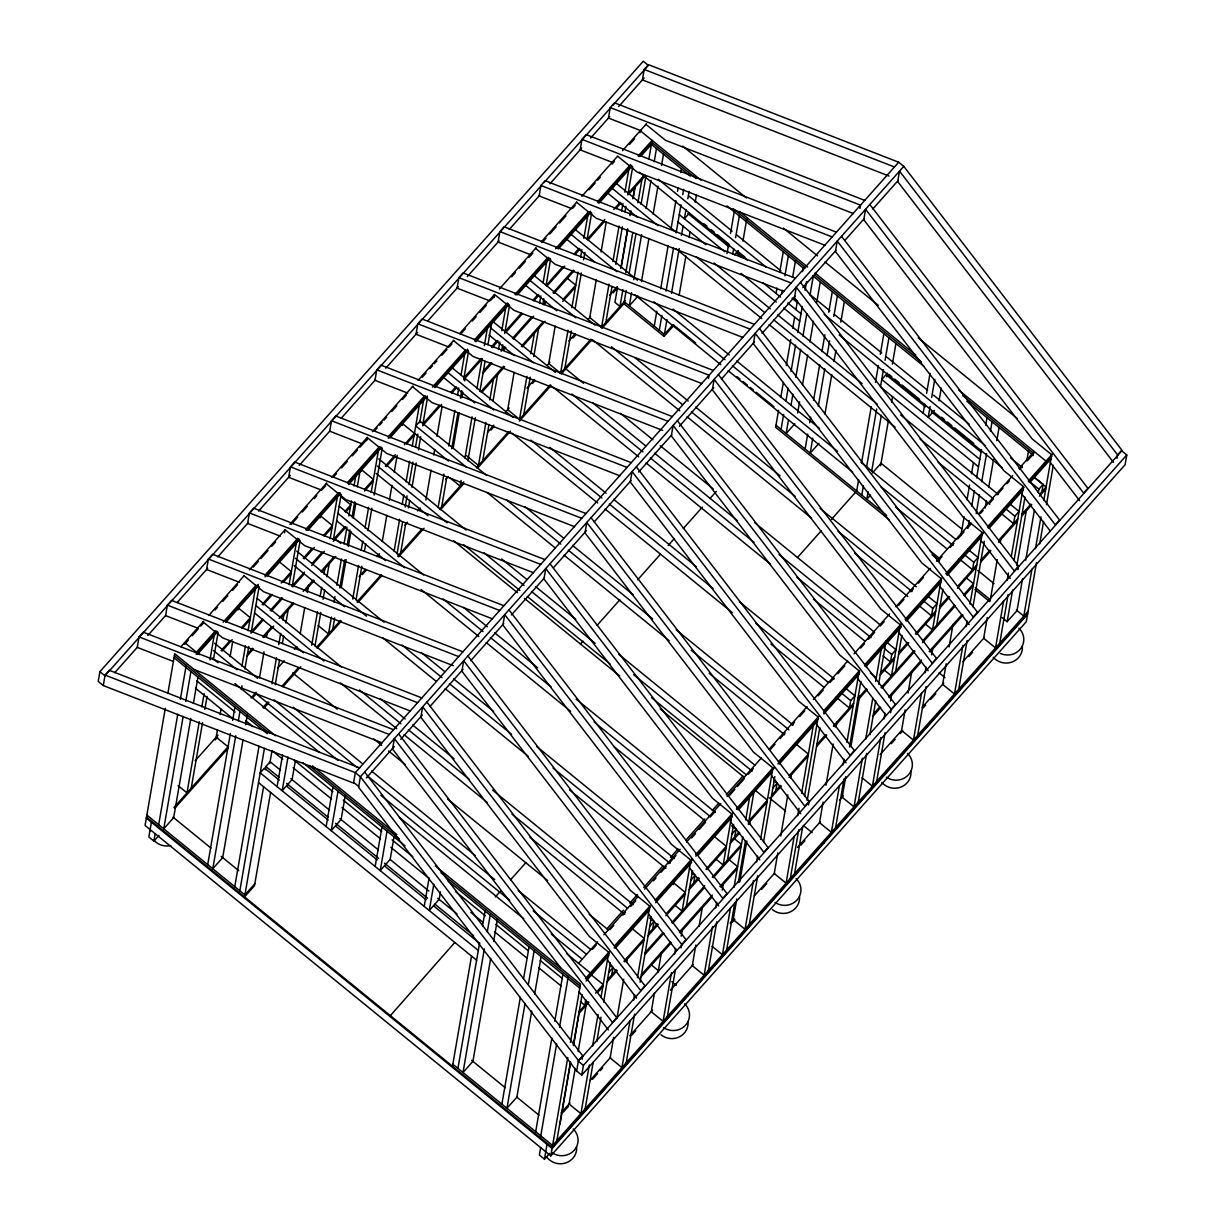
<?xml version="1.0" encoding="UTF-8"?>
<svg xmlns="http://www.w3.org/2000/svg" width="1225" height="1225" viewBox="0 0 1225 1225"><rect width="100%" height="100%" fill="white"/><g stroke="black" fill="none" stroke-linecap="round" stroke-linejoin="round"><path stroke-width="1.5" d="M612.714 105.411L648.347 65.384L643.263 61.25L99.899 671.668L98.214 681.406L103.283 685.541L353.52 783.097L355.327 772.638L898.691 162.236L903.774 166.355L1121.84 450.142L1117.598 454.904L1116.986 458.395M103.283 685.541L105.09 675.082L109.331 670.32L359.568 767.876M393.531 729.717L143.294 632.161L139.053 636.923L137.246 647.382L173.383 661.469M147.827 635.499L165.635 615.486L167.35 605.135L171.592 600.372L421.829 697.928M165.298 708.31L145.055 825.466L550.806 1155.864L1026.259 621.764L1036.473 562.643M167.886 693.319L174.716 653.706L275.426 735.704M151.395 822.205L148.853 836.997L153.921 841.131L159.005 835.419M153.921 841.131L155.192 833.735M158.331 826.707L177.778 714.19M180.366 699.215L186.2 665.359M462.866 651.822L212.629 554.267L208.388 559.044L206.581 569.503L239.273 582.243M183.168 716.457L163.752 828.82L173.659 817.688L190.809 718.432M185.756 701.466L190.932 671.514M193.397 703.456L197.929 677.241M199.277 721.739L186.981 792.897L178.115 785.669M201.865 706.748L204.131 693.641M209.95 659.938L214.161 635.591M191.238 788.134L202.554 722.582M204.82 709.474L207.086 696.367M213.548 658.912L218.081 632.682M503.904 605.732L253.667 508.176L249.425 512.938L247.618 523.397L280.311 536.152M217.483 729.671L216.182 737.159L228.018 746.791M220.071 714.68L221.036 709.076M230.101 656.631L232.689 641.655M238.186 609.82L238.829 606.069M207.714 864.605L230.361 733.515M232.627 720.407L234.894 707.3M241.938 666.262L245.49 645.667M248.078 630.691L255.198 589.485M241.325 689.598L241.968 685.847M244.877 668.988L248.767 646.524M251.033 633.417L259.118 586.591M235.751 735.781L212.782 868.739L222.69 857.607L243.071 739.624M238.339 720.79L239.962 711.434M245.658 724.649L247.282 715.293M544.941 559.626L294.704 462.07L290.463 466.847L288.656 477.306L321.348 490.046M259.486 677.961L264.018 651.777M266.591 636.816L267.249 633.065M284.552 532.829L285.088 529.721L304.627 545.63L492.527 618.885M234.771 886.64L259.026 746.178M271.965 683.856L276.498 657.672M278.749 644.58L280.693 633.356M282.96 620.263L283.924 614.644M289.085 584.8L296.236 543.395M275.242 684.698L279.438 660.382M282.347 643.554L283.649 636.066M285.9 622.974L288.166 609.882M292.346 585.673L300.156 540.501M239.84 890.774L264.416 748.444M265.304 769.759L265.856 766.513L270.113 761.736L280.494 770.203M263.589 786.741L244.556 896.914L254.463 885.782L270.603 792.407M269.791 763.527L272.057 750.42M585.979 513.535L335.742 415.979L331.5 420.742L329.693 431.2L362.386 443.94M300.202 633.738L304.719 607.554M307.307 592.578L308.608 585.106M320.23 517.777L320.889 514.01M277.126 786.557L282.623 754.722M288.013 756.973L282.194 790.676L292.101 779.559L295.332 760.832M311.717 645.253L317.52 611.581M320.108 596.606L321.731 587.25M323.997 574.157L324.962 568.553M330.122 538.694L337.273 497.289M314.993 646.096L320.797 612.423M323.063 599.316L324.686 589.975M326.937 576.868L329.203 563.776M333.384 539.582L341.193 494.41M331.408 617.078L328.484 633.938L318.132 625.5M333.996 602.103L334.961 596.483M336.906 585.244L341.423 559.029M344.011 544.038L346.935 527.194M348.865 515.955L351.453 500.964M354.04 485.988L355.663 476.617M631.258 462.667L381.021 365.111L376.779 369.873L374.972 380.332L407.665 393.087M332.741 629.16L334.67 617.936M339.846 587.969L344.7 559.871M347.288 544.895L349.875 529.904M352.142 516.797L354.729 501.821M357.317 486.83L359.905 471.855M341.239 587.632L346.093 559.534M348.359 546.427L350.947 531.451M353.213 518.343L355.801 503.353M361.298 471.518L361.942 467.766M366.627 440.632L367.163 437.524L386.702 453.434L574.602 526.689M352.754 599.132L358.573 565.429M361.161 550.438L362.784 541.082M365.035 527.975L368.603 507.38M371.19 492.389L378.311 451.198M356.031 599.99L361.85 566.272M364.438 551.296L365.724 543.808M367.99 530.701L371.879 508.222M374.146 495.114L382.231 448.289M326.156 826.477L332.94 787.154M672.295 416.561L422.058 319.005L417.817 323.783L416.01 334.241L448.702 346.981M338.008 791.273L331.225 830.611L341.132 819.479L345.328 795.132M382.277 541.527L386.809 515.312M389.397 500.336L391.985 485.345M394.236 472.237L397.16 455.378M402.336 425.412L402.979 421.676M394.113 551.173L399.61 519.323M402.198 504.348L403.806 494.977M406.072 481.869L409.64 461.274M412.228 446.298L419.333 405.092M397.053 553.884L402.566 522.049M405.153 507.073L407.083 495.834M409.028 484.595L412.917 462.116M415.505 447.14L417.756 434.033M419.7 422.793L423.927 398.309M400.652 552.858L405.827 522.907M408.415 507.916L409.717 500.428M411.983 487.32L416.178 462.973M418.445 449.866L420.711 436.758M422.977 423.651L427.51 397.421M713.333 370.471L463.096 272.915L458.854 277.677L457.048 288.135L489.74 300.875M425.933 500.03L431.108 470.063M433.696 455.072L434.676 449.468M436.942 436.345L442.118 406.394M375.172 866.397L381.97 827.074M438.091 507.793L443.925 474.075M448.763 445.992L454.919 410.406M457.507 395.43L458.793 387.927M461.059 374.819L464.627 354.224M441.689 506.767L446.865 476.801M451.719 448.718L457.874 413.131M460.462 398.14L461.748 390.653M463.693 379.413L468.547 351.33M387.039 831.208L380.255 870.531L390.163 859.399L394.037 836.935M453.112 448.381L459.252 412.794M461.84 397.803L462.805 392.184M464.75 380.96L465.393 377.208M754.37 324.365L504.133 226.809L499.892 231.586L498.085 242.045L530.777 254.785M461.059 480.476L460.095 486.095L449.728 477.673M464.949 458.012L472.054 416.806M476.908 388.723L482.083 358.757M484.35 345.649L487.259 328.79M493.981 297.568L494.517 294.459L514.056 310.369L701.956 383.624M467.889 460.738L475.331 417.664M479.863 391.433L485.039 361.482M487.948 344.623L491.501 324.028M485.912 422.411L478.485 465.439L466.648 455.792M489.801 399.962L493.353 379.382M498.498 349.538L499.8 342.005M501.76 330.719L505.665 308.118M482.727 460.661L488.867 425.121M493.062 400.805L497.595 374.62M501.775 350.411L502.755 344.761M504.7 333.476L509.585 305.239M389.78 1016.321L454.705 942.576M795.408 278.274L545.171 180.718L540.914 185.48L539.122 195.939L571.815 208.679M514.148 372.293L507.686 409.701L519.522 419.333L550.239 384.834M424.202 906.316L429.056 878.233M433.803 884.236L429.286 910.451L439.178 899.318L440.479 891.831M519.522 419.333L526.949 376.305M530.823 353.857L534.391 333.292M539.536 303.433L540.837 295.914M543.119 282.73L546.687 262.028M523.764 414.571L530.226 377.162M533.778 356.582L538.632 328.514M542.813 304.321L543.793 298.67M550.607 259.133L546.059 285.486L562.551 266.958M836.43 232.168L586.208 134.612L581.952 139.374L580.145 149.833L612.837 162.588M555.185 326.141L548.723 363.595L560.56 373.242L568.002 330.168M571.876 307.689L578.032 272.103M580.619 257.127L581.906 249.64M583.85 238.4L587.724 215.922M564.802 368.465L571.279 331.01M575.153 308.547L581.293 272.961M583.559 259.853L584.861 252.365M587.127 239.243L591.644 213.028M864.743 200.379L614.506 102.823L610.264 107.586L608.457 118.044L641.15 130.799M452.5 1066.24L471.533 956.082M457.92 1068.353L479.603 942.882M482.512 926.023L485.1 911.048M596.223 280.05L589.761 317.505L601.597 327.136L609.039 284.062M601.077 251.952L606.253 221.985M484.35 948.885L463.004 1072.487L472.911 1061.355L490.689 958.363M487.259 932.026L490.168 915.182M493.614 941.504L497.488 919.026M898.691 162.236L648.469 64.665L644.212 69.442L642.405 79.901L889.09 176.078M612.913 261.599L619.054 226.012M621.642 211.037L622.943 203.534M624.888 192.294L628.762 169.831M605.839 322.374L611.979 286.788M615.869 264.309L622.331 226.855M624.918 211.879L625.898 206.259M627.828 195.02L632.682 166.937M639.925 132.744L640.262 130.723L700.976 180.167M617.522 287.278L614.919 302.345L619.988 306.48L622.913 289.529M620.769 268.443L627.598 228.891M629.88 215.707L630.538 211.94M632.804 198.756L634.764 187.456M621.289 266.989L627.767 229.534M630.354 214.543L630.997 210.807M633.264 197.684L634.887 188.328M625.837 272.578L632.682 233.026M637.888 202.891L642.114 178.406L644.58 175.619M626.174 290.463L623.893 303.723L664.042 336.416L673.949 325.283M629.083 273.619L635.882 234.281M641.058 204.33L645.912 176.232M648.821 159.373L652.098 140.354L638.133 156.05M631.564 292.729L629.313 305.837L637.98 296.098M633.83 279.622L641.594 234.664M646.126 208.449L650.98 180.366M654.211 161.639L656.478 148.531M641.471 281.597L648.913 238.523M653.124 214.176L657.978 186.093M661.531 165.482L663.475 154.258M501.882 1104.154L520.319 997.41M523.55 978.683L529.062 946.848M525.066 1003.413L506.951 1108.288L516.858 1097.156L531.742 1011.008M528.312 984.686L534.131 950.967M534.651 994.149L541.128 956.694M654.242 326.141L656.83 311.165M660.719 288.687L668.146 245.613M671.07 228.753L675.909 200.67M677.532 191.299L678.175 187.563M680.763 172.572L681.422 168.836M659.31 330.275L661.898 315.284M666.078 291.091L673.551 247.863M676.139 232.888L680.993 204.805M682.723 194.714L683.673 189.278M664.042 336.416L666.967 319.48M671.484 293.342L679.217 248.552M681.468 235.491L683.075 226.166M685.923 209.705L684.362 218.77L689.308 213.211M687.807 198.833L689.047 191.59M679.125 295.286L685.893 256.086M689.124 237.436L690.088 231.831M695.203 202.202L696.458 194.959M535.692 1131.686L551.862 1038.05M554.787 1021.191L562.872 974.38M540.424 1137.826L556.625 1044.052M559.534 1027.193L568.293 976.493M540.654 1147.611L539.383 1155.007L544.451 1159.141L549.535 1153.429M544.451 1159.141L547.008 1144.349M550.806 1155.864L567.803 1057.435M570.391 1042.444L580.466 984.104L435.35 865.937M556.854 1140.689L570.437 1062.029M573.346 1045.17L582.074 994.608M559.993 1124.045L570.636 1062.381M573.545 1045.568L579.348 1011.942M585.764 999.707L584.8 1005.25L580.359 1001.637M590.021 974.993L590.373 972.987L566.685 953.693M575.214 1068.445L569.074 1104.016L580.91 1113.663L589.317 1064.969M578.123 1051.586L586.208 1004.76M581.737 1075.137L583.422 1065.382L578.338 1061.263L1121.717 450.846L1126.786 454.98L1125.101 464.719L581.737 1075.137L576.653 1071.002L578.46 1060.544L582.717 1055.782L364.637 771.995M582.105 1059.257L582.717 1055.782M727.053 253.529L728.615 244.464M730.483 233.592L734.25 211.848M592.548 1046.242L598.045 1014.407M600.954 997.548L608.779 952.315L589.24 936.405L420.849 717.283L422.656 706.825L640.721 990.612L644.978 985.834L426.897 702.063M708.525 378.479L709.076 375.233L458.854 277.677M732.749 254.034L733.683 248.598M735.567 237.727L739.318 215.983M585.152 1108.885L593.237 1062.075M596.789 1041.464L601 1017.133M603.588 1002.142L610.387 962.819M611.688 975.039L612.959 967.658L610.004 965.239M742.962 241.095L746.714 219.352M613.664 1037.33L610.111 1057.925L621.933 1067.557L630.033 1020.747M616.895 1018.603L623.693 979.265M626.603 962.421L627.567 956.802M633.585 1000.136L634.55 994.516M637.459 977.673L649.801 906.209L630.278 890.299L461.886 671.193L463.693 660.734L681.758 944.506L681.161 947.997M626.189 1062.795L634.596 1014.101M640.093 982.266L651.409 916.713M652.726 928.948L653.997 921.552L649.556 917.938M654.472 993.016L651.241 1011.712L663.077 1021.359L671.468 972.711M658.024 972.436L661.577 951.856M673.214 884.527L673.857 880.76M776.068 293.449L777.018 288.013M779.835 271.705L783.28 251.768M781.78 293.954L782.392 290.34M784.903 275.839L788.349 255.903M674.699 954.015L675.679 948.395M792.621 277.401L795.438 261.093M667.319 1016.582L675.388 969.817M681.207 936.145L682.187 930.541M686.368 906.332L692.538 870.562M693.763 882.842L695.034 875.446L692.079 873.042M778.549 410.329L775.624 427.28L889.319 519.859M780.8 397.267L783.388 382.338M786.282 365.54L790.799 339.417M792.728 328.223L794.658 317.03M795.944 309.634L797.506 300.569M802.513 271.583L803.141 267.953M781.045 429.393L783.632 414.402M785.868 401.402L788.15 388.187M791.028 371.542L795.592 345.113M797.797 332.358L802.268 306.51M805.085 290.203L806.601 281.444M695.831 945.042L692.278 965.622L704.115 975.253L712.506 926.621M699.062 926.33L702.293 907.633M687.929 995.879L688.098 994.868M788.379 420.405L786.113 433.528L794.78 423.789M790.967 405.429L792.897 394.19M795.821 377.346L800.66 349.248M802.926 336.14L806.816 313.661M810.047 294.934L813.278 276.207M797.628 413.024L799.573 401.8M802.482 384.941L807.658 354.974M809.924 341.867L813.477 321.272M816.723 302.544L820.275 281.934M714.466 836.644L726.303 846.291L725.966 848.297L706.932 869.689M715.737 907.909L716.717 902.304M731.279 817.948L723.148 865.003L715.752 858.985M708.356 970.491L716.747 921.843M722.245 890.039L723.209 884.435M727.39 860.226L733.576 824.471M734.801 836.752L736.072 829.356L731.631 825.742M805.131 449.008L807.719 434.033M809.664 422.793L810.628 417.174M813.538 400.315L819.693 364.728M821.944 351.621L824.869 334.777M828.743 312.298L832.296 291.703M730.498 907.878L722.413 954.704L712.047 946.267M734.051 887.283L742.779 836.721M745.703 819.862L749.577 797.383M812.787 438.152L810.2 453.143L818.867 443.404M818.285 406.317L824.762 368.863M827.028 355.755L829.616 340.78M833.812 316.433L837.379 295.822M726.655 949.926L734.74 903.116M738.292 882.505L745.413 841.315M748.322 824.456L753.819 792.621M736.776 899.028L733.208 919.623L745.045 929.27L753.452 880.576M739.686 882.168L746.806 840.978M749.715 824.119L750.68 818.499M859.935 208.403L860.486 205.142L610.264 107.586M824.961 413.928L831.76 374.59M834.011 361.482L835.955 350.243M840.809 322.16L844.362 301.549M756.698 861.849L757.663 856.229M760.572 839.37L772.914 767.922L753.375 752.012L584.999 532.89L586.806 522.432L804.871 806.203L809.112 801.441L591.047 517.67M749.287 924.492L757.708 875.798M763.527 842.096L774.843 776.543M775.838 790.646L777.109 783.25L774.154 780.846M777.814 852.922L774.246 873.532L786.082 883.164L794.168 836.353M780.723 836.078L787.828 794.872M790.753 778.013L791.396 774.277M797.735 815.743L799.022 808.255M801.609 793.279L813.262 725.858M856.688 490.995L858.633 479.756M861.543 462.912L871.251 406.731M875.462 382.384L878.371 365.525M880.316 354.285L883.868 333.69M789.987 880.408L798.746 829.708M804.565 795.99L818.193 717.054L798.654 701.144L630.278 482.022L632.085 471.564L850.15 755.335L854.392 750.573L636.326 466.802M794.581 873.624L802.666 826.814M807.183 800.583L819.801 727.558M861.772 495.13L863.38 485.758M866.596 467.138L876.641 408.982M883.439 369.659L880.469 386.886L978.515 466.74M885.062 360.288L888.937 337.809M808.515 804.932L809.112 801.441M886.762 376.841L887.405 373.135M868.127 491.792L866.841 499.264L870.546 495.084M871.679 471.273L881.342 415.275M892.382 364.147L895.934 343.551M880.607 465.73L888.355 420.956M891.57 402.29L892.535 396.686M823.093 802.053L819.525 822.664L831.362 832.296L839.447 785.485M826.002 785.21L833.123 744.004M836.032 727.145L836.997 721.54M823.767 843.275L823.935 842.264M846.046 688.588L854.943 695.831L850.686 700.593L849.415 707.989L836.093 697.132M843.014 764.875L843.979 759.255M846.888 742.411L859.23 670.948L839.692 655.038L671.315 435.916L673.122 425.473L891.188 709.244L890.59 712.736M835.603 827.533L844.025 778.84M849.522 747.005L860.838 681.452M845.725 776.619L842.172 797.23L854.009 806.862L862.415 758.168M850.9 746.668L859.644 696.106M865.646 739.441L872.767 698.25M875.676 681.391L881.173 649.556M923.16 413.223L924.722 404.158M926.605 393.286L930.051 373.365M858.25 802.099L866.657 753.406M869.888 734.678L875.722 700.96M878.631 684.117L885.43 644.779M930.112 406.486L928.228 417.358L934.415 410.406M931.674 397.421L934.798 379.306M885.614 641.288L895.98 649.725L891.723 654.502L890.452 661.898L883.041 655.865M880.806 737.557L872.399 786.205L862.048 777.768M884.037 718.861L885.001 713.241M939.07 400.789L941.259 388.111M876.641 781.428L885.047 732.795M890.544 700.991L891.509 695.387M895.689 671.178L901.86 635.407M905.153 709.888L901.6 730.468L913.437 740.099L921.522 693.335M908.062 693.044L911.614 672.479M928.121 596.391L937.002 603.634L932.761 608.396L931.49 615.792L919.638 606.145M925.074 672.755L926.039 667.15M917.678 735.337L926.085 686.689M931.582 654.9L932.547 649.281M936.727 625.087L942.898 589.317M960.875 535.386L964.106 516.72M967 499.938L969.572 485.008M971.517 473.799L973.446 462.606M967.903 528.159L969.205 520.671M971.747 505.925L974.38 490.704M976.585 477.934L981.501 449.498M985.696 425.152L986.998 417.664M946.19 663.766L942.638 684.362L954.474 694.008L962.881 645.315M949.115 646.907L952.989 624.444M976.218 513.551L979.449 494.823M981.715 481.716L986.569 453.633M990.443 431.154L992.066 421.798M967.673 549.091L978.04 557.528L973.798 562.306L972.528 569.702L959.19 558.845M985.145 508.053L986.447 500.55M988.713 487.443L993.567 459.36M996.798 440.632L999.064 427.525M966.112 626.587L967.092 620.968M970.001 604.109L982.343 532.661L962.804 516.751L794.428 297.629L796.235 287.171L1014.3 570.942L1018.542 566.18L800.476 282.393M958.716 689.231L967.122 640.537M972.956 606.834L984.272 541.282M959.604 690.67L959.787 689.66M987.228 617.66L983.675 638.271L995.512 647.903L1003.597 601.077M990.137 600.817L997.257 559.611M1000.167 542.752L1000.825 539.015M1010.196 504.195L1019.077 511.438L1014.836 516.2L1013.565 523.596L1001.713 513.949M1026.795 460.753L1028.418 451.397M1007.149 580.482L1008.451 572.994M1011.36 556.135L1023.38 486.555L1003.842 470.645L835.45 251.523L837.257 241.065L1055.338 524.851L1059.579 520.074L841.514 236.302M999.753 643.14L1008.16 594.447M1013.994 560.728L1024.988 497.059M1002.065 617.599L1007.149 621.733L1012.631 589.96M1016.827 565.674L1026.504 509.615M1017.944 569.671L1018.542 566.18M1022.538 578.843L1017.041 610.601L1007.149 621.733M1025.754 560.147L1034.482 509.707M1038.249 492.879L1038.892 489.173L1043.133 484.411L1034.252 477.168M1045.675 463.142L1046.012 461.121L958.654 389.979M1041.862 491.807L1043.133 484.411M1031.894 569.288L1023.809 616.114L1016.413 610.081M1035.462 548.693L1040.959 516.858M1043.868 499.999L1051.678 454.766L1032.139 438.856L863.763 219.734L865.57 209.276L1083.635 493.062L1087.877 488.285L869.811 204.514M1039.703 543.915L1043.577 521.452M1046.487 504.593L1053.286 465.27M541.45 185.465L104.967 675.787L99.899 671.668M543.992 182.602L610.173 108.259M114.737 672.678L137.644 646.938M177.089 602.623L207.637 568.323M217.805 556.885L248.353 522.57M258.536 511.131L290.34 475.392M299.252 465.393L329.801 431.077M341.254 418.215L375.6 379.612M385.783 368.189L417.603 332.45M427.785 321.011L458.318 286.696M467.23 276.697L499.05 240.958M509.217 229.519L539.766 195.204M549.948 183.765L581.753 148.041M590.664 138.027L609.759 116.589M618.656 106.575L644.105 77.987M180.917 646.754L203.656 621.197M208.725 615.501L244.25 575.597M249.333 569.901L284.843 529.996M289.927 524.285L326.723 482.956M331.791 477.26L367.316 437.356M372.385 431.659L413.009 386.013M418.093 380.317L453.648 340.382M459.987 333.246L494.272 294.735M499.341 289.039L536.167 247.68M541.236 241.968L576.791 202.033M581.875 196.337L617.415 156.402M622.499 150.69L646.463 123.771M184.546 644.304L188.359 640.017M192.172 635.729L198.236 628.915M200.778 626.067L203.304 623.219M215.049 610.019L217.591 607.171M222.674 601.46L227.773 595.748M232.49 590.435L237.558 584.738M253.192 567.175L258.276 561.463M260.818 558.615L268.015 550.53M271.812 546.258L275.625 541.986M291.336 524.346L297.69 517.195M302.269 512.05L307.337 506.354M314.212 498.636L316.754 495.773M321.838 490.061L325.651 485.774M333.981 476.433L336.523 473.57M341.591 467.873L347.272 461.503M352.356 455.792L357.44 450.08M359.982 447.217L366.964 439.377M374.574 430.817L377.116 427.969M379.658 425.106L382.2 422.257M384.129 420.083L386.671 417.235M391.755 411.523L396.839 405.812M402.504 399.442L406.317 395.154M422.273 377.239L426.086 372.967M429.898 368.679L432.44 365.816M434.247 363.779L436.789 360.931M441.873 355.235L446.941 349.523M449.483 346.675L452.025 343.812M460.401 334.394L465.485 328.683M472.345 320.996L476.142 316.724M479.955 312.436L486.31 305.316M490.919 300.125L494.732 295.837M511.698 276.789L515.495 272.501M519.308 268.229L525.234 261.568M529.062 257.281L532.875 252.993M542.17 242.565L545.967 238.278M549.78 234.006L556.135 226.87M559.565 223.011L565.919 215.876M572.626 208.327L575.168 205.478M589.133 189.783L595.166 183.03M597.708 180.167L600.25 177.303M611.995 164.119L614.521 161.271M629.482 144.458L634.565 138.747M196.459 652.221L215.493 630.844M223.103 622.285L256.086 585.228M264.967 575.26L297.951 538.204M305.561 529.659L338.544 492.603M347.425 482.619L379.153 446.987M388.034 437.003L424.845 395.644M432.471 387.1L465.469 350.013M474.366 340.029L507.38 302.942M514.99 294.398L548.004 257.311M555.614 248.752L588.628 211.665M597.509 201.681L630.523 164.609M196.107 654.227L216.718 631.089M225.293 621.458L258.276 584.402M265.029 576.822L298.869 538.801M306.48 530.241L340.029 492.557M348.344 483.217L380.715 446.865M388.34 438.29L425.779 396.242M434.109 386.886L467.674 349.171M474.779 341.178L508.298 303.54M515.909 294.98L548.923 257.893M557.421 248.353L590.465 211.221M598.091 202.661L631.151 165.528M639.052 156.647L652.757 141.242M197.302 654.518L217.637 631.671M225.798 622.331L258.383 585.918M267.218 575.98L299.421 539.812M307.904 530.287L340.458 493.706M348.574 484.579L381.633 447.447M389.948 437.938L427.403 396.042M435.028 387.467L468.072 350.335M475.713 341.775L508.834 304.55M517.302 294.873L549.872 258.444M558.34 248.951L590.909 212.354M599.025 203.243L632.069 166.11M640.966 156.111L652.42 143.264M221.143 650.506L230.024 640.522M241.432 627.705L250.313 617.722L238.477 608.09M262.181 604.4L271.062 594.431M281.199 583.023L291.351 571.616L279.514 561.984M303.218 558.309L312.099 548.325M323.507 535.493L332.388 525.525L320.552 515.893M344.883 511.483L350.794 504.853L340.428 496.431M364.836 489.066L373.426 479.419L361.589 469.788M385.278 466.112L395.43 454.705M404.311 444.721L414.463 433.328M422.947 423.789L439.438 405.261M450.861 392.429L455.945 386.733M463.984 377.698L481.165 358.404M491.347 346.951L497.243 340.336M505.022 331.592L521.513 313.064M532.936 300.232L538.005 294.536M573.974 254.142L579.042 248.445M587.097 239.396L604.859 219.443M613.74 209.46L620.08 202.339M628.134 193.29L643.324 176.232M222.062 651.087L232.214 639.695M242.366 628.287L249.977 619.743M263.099 604.997L271.981 595.013M283.388 582.197L291.014 573.637M304.137 558.891L314.289 547.498M324.426 536.091L332.036 527.546M345.726 512.173L350.442 506.874M364.499 491.087L373.074 481.44M386.212 466.694L395.078 456.726M406.501 443.894L414.111 435.35M422.61 425.81L441.628 404.434M451.78 393.026L456.864 387.33M463.647 379.704L482.038 359.047M492.174 347.655L498.07 341.025M505.94 332.189L522.432 313.661M533.855 300.829L538.923 295.133M546.978 286.083L564.74 266.131M574.893 254.723L579.961 249.027M588.015 239.993L604.507 221.465M615.93 208.633L620.998 202.937M629.053 193.887L645.514 175.405M251.309 631.778L262.701 618.977M270.296 610.448L281.704 597.647M291.826 586.27L304.489 572.044M312.084 563.5L322.221 552.123M333.613 539.322L345.006 526.52M483.385 371.083L490.98 362.554M501.102 351.162L504.899 346.905M512.494 338.36L531.497 317.03M542.889 304.229L545.416 301.381M553.011 292.852L573.269 270.097M252.227 632.376L263.62 619.574M271.215 611.03L282.623 598.229M292.744 586.852L304.137 574.05M311.732 565.521L324.395 551.296M333.261 541.343L345.925 527.118M483.033 373.104L491.899 363.136M503.291 350.335L505.818 347.502M513.413 338.958L533.671 316.203M543.808 304.826L546.335 301.978M553.93 293.449L574.188 270.694M247.481 653.966L252.549 648.27M262.671 636.893L271.537 626.94M279.132 618.411L293.066 602.761M303.188 591.384L313.324 580.007M320.919 571.462L333.567 557.253M480.812 391.847L503.597 366.244M521.329 346.323L542.843 322.144M563.102 299.39L575.765 285.165L566.899 277.937M247.128 655.972L253.468 648.867M263.589 637.49L273.726 626.113M281.321 617.584L293.985 603.358M305.377 590.557L314.228 580.604M321.838 572.06L335.757 556.426M481.731 392.444L504.516 366.842M522.248 346.92L545.033 321.317M562.765 301.411L575.413 287.186M195.158 760.786L218.05 735.077M251.094 697.944L256.178 692.232M277.799 667.962L284.154 660.811M294.322 649.388L296.863 646.54M359.155 576.562L365.509 569.426M376.948 556.563L379.49 553.715M404.924 525.142L407.466 522.294M417.633 510.871L420.175 508.007M445.594 479.45L448.136 476.586M487.55 432.318L493.905 425.182M505.343 412.32L509.156 408.048M526.964 388.049L534.59 379.474M547.299 365.203L549.841 362.34M568.905 340.917L575.275 333.782M587.985 319.495L590.527 316.647M609.591 295.225L617.216 286.65M215.156 739.946L217.698 737.098M253.284 697.102L255.826 694.253M362.324 574.617L366.137 570.329M491.011 430.052L493.553 427.203M532.446 383.502L534.988 380.653M572.902 338.069L575.413 335.237M613.158 292.852L616.925 288.61M173.935 807.551L228.6 746.147M262.931 707.591L268.015 701.879M281.995 686.168L298.533 667.594M316.326 647.596L340.473 620.462M357.011 601.904L381.159 574.77M397.681 556.211L421.844 529.077M439.576 509.156L463.785 481.946M476.51 467.659L508.283 431.966M560.407 373.411L590.909 339.141M601.092 327.703L625.24 300.569M174.869 808.132L228.263 748.153M263.85 708.173L268.933 702.461M282.929 686.75L300.722 666.752M317.244 648.193L341.408 621.06M357.93 602.501L382.078 575.352M398.6 556.793L424.034 528.235M440.556 509.661L463.448 483.967M477.428 468.256L510.473 431.123M519.369 421.124L551.158 385.416M561.326 373.993L591.843 339.723M602.011 328.3L624.888 302.59M734.602 254.877L738.308 250.712M673.046 324.671L664.379 334.394L624.229 301.702M254.815 883.776L244.908 894.893L146.847 815.054M903.774 166.355L360.395 776.772L358.588 787.231L576.653 1071.002M366.352 777.936L394.343 746.484M400.713 739.349L422.334 715.048M429.975 706.457L463.065 669.294M470.691 660.719L503.781 623.556M511.422 614.981L544.497 577.802M553.409 567.803L586.499 530.624M594.125 522.049L631.028 480.598M638.669 472.023L671.759 434.86M679.385 426.269L713.746 387.682M721.387 379.107L754.478 341.928M762.103 333.353L795.193 296.19M802.834 287.615L835.909 250.436M844.821 240.437L863.916 218.999M872.812 208.985L898.262 180.397M580.497 644.028L583.023 641.165M596.988 625.485L619.85 599.806M637.628 579.838L660.474 554.175M668.084 545.615L674.439 538.479M683.32 528.496L702.369 507.104M709.979 498.544L716.334 491.424M872.368 472.988L881.035 463.249L961.625 528.878M495.329 896.93L500.413 891.233M510.565 879.826L525.801 862.706M797.49 557.497L821.378 530.655M831.438 519.354L855.341 492.496M606.942 928.78L623.448 910.252M629.803 903.116L637.413 894.556M643.768 887.421L662.802 866.029M670.427 857.469L678.038 848.925M685.663 840.365L704.697 818.974M712.322 810.414L718.662 803.278M726.287 794.719L742.794 776.175M578.537 963.34L597.586 941.948M603.94 934.813L638.21 896.317M644.564 889.182L680.105 849.247M686.459 842.111L720.729 803.615M727.083 796.48L761.353 757.969M768.978 749.409L807.061 706.626M813.415 699.49L847.685 660.995M854.039 653.859L889.564 613.955M895.904 606.834L930.158 568.354M936.497 561.218L970.751 522.753M978.362 514.194L1012.616 475.713M1018.955 468.593L1034.191 451.489M592.441 949.36L596.253 945.072M609.928 929.698L613.74 925.426M622.958 915.075L625.5 912.227M630.584 906.515L635.668 900.804M653.461 880.806L656.003 877.942M661.087 872.231L666.17 866.519M668.712 863.671L675.955 855.54M691.604 837.961L695.417 833.674M699.23 829.386L705.585 822.251M710.224 817.029L715.308 811.333M729.732 795.117L734.832 789.405M737.373 786.557L739.915 783.694M740.696 782.806L744.509 778.533M748.322 774.246L753.39 768.55M770.418 749.424L774.981 744.295M780.049 738.598L785.133 732.887M792.024 725.139L794.581 722.291M799.665 716.579L804.748 710.868M818.147 695.815L823.215 690.104M830.167 682.294L833.98 678.007M837.793 673.735L840.335 670.871M840.993 670.136L844.806 665.864M860.685 648.025L864.498 643.737M868.311 639.45L874.665 632.314M880.331 625.944L884.128 621.672M898.813 605.181L903.897 599.469M910.772 591.752L913.314 588.903M918.382 583.192L923.466 577.496M938.228 560.912L942.04 556.625M950.11 547.56L953.908 543.288M957.72 539.015L964.06 531.895M967.459 528.067L971.272 523.779M980.551 513.367L983.093 510.519M989.433 503.383L993.245 499.111M997.043 494.839L1003.061 488.071M1006.873 483.798L1009.415 480.935M1019.874 469.175L1022.416 466.327M1027.499 460.631L1033.839 453.51L962.743 395.614M585.428 978.545L609.422 951.58M614.506 945.884L650.046 905.949M655.13 900.237L691.941 858.878M695.754 854.606L732.565 813.247M736.378 808.975L773.189 767.6M778.273 761.904L818.897 716.257M823.981 710.561L859.521 670.626M864.605 664.93L901.386 623.602M905.198 619.314L941.994 577.986M945.792 573.713L982.588 532.385M987.656 526.689L1023.181 486.784M1028.25 481.073L1052.214 454.169M586.316 979.173L609.361 953.28M614.154 947.905L650.046 907.572M656.049 900.834L691.987 860.455M695.815 856.168L732.213 815.268M737.297 809.557L774.108 768.197M777.921 763.925L818.545 718.279M823.629 712.582L859.797 671.943M864.881 666.232L901.049 625.607M905.566 620.524L941.642 580.007M946.711 574.311L983.507 532.982M988.192 527.699L1024.1 487.366M1028.877 482.007L1051.862 456.19M586.132 980.995L609.009 955.301M615.363 948.15L649.694 909.593M655.681 902.702L691.65 862.461M698.005 855.326L732.32 816.769M738.675 809.633L771.735 772.5M779.36 763.925L817.504 721.081M823.858 713.945L859.445 673.964M865.815 666.813L901.401 626.832M906.485 621.121L940.815 582.564M947.17 575.413L981.501 536.856M989.126 528.297L1023.442 489.74M1029.796 482.589L1051.418 458.318M608.718 972.42L612.959 967.658M649.755 926.314L653.997 921.552M690.793 880.224L695.034 875.446M731.83 834.118L736.072 829.356M772.868 788.027L777.109 783.25M579.149 1011.605L588 1001.652M595.595 993.123L603.205 984.578L591.369 974.947M607.447 979.816L616.328 969.832M623.938 961.288L644.228 938.488L632.406 928.841M648.484 933.71L657.366 923.742M666.247 913.758L685.265 892.382L673.428 882.75M689.522 887.62L698.403 877.636M706.013 869.092L726.303 846.291M730.544 841.514L738.905 832.143M748.95 820.857L767.34 800.185L755.503 790.554M771.582 795.423L780.463 785.439M789.344 775.471L808.377 754.095L796.541 744.448M816.876 744.555L825.742 734.571M833.368 726.027L853.657 703.227M857.898 698.449L866.488 688.802M880.545 673.015L894.694 657.121M898.936 652.358L907.817 642.375M915.427 633.83L935.732 611.03M939.973 606.253L948.854 596.284M957.736 586.3L976.769 564.924M981.011 560.162L989.892 550.178M998.773 540.21L1017.807 518.833M1022.048 514.056L1030.914 504.103M1039.734 494.196L1046.104 487.029L1034.268 477.398M578.797 1013.626L588.919 1002.249M597.785 992.296L602.853 986.6M607.095 981.838L617.247 970.43M624.857 961.885L643.891 940.509M648.132 935.732L658.284 924.339M665.895 915.779L684.928 894.403M689.17 889.641L699.322 878.233M730.299 843.428L739.732 832.832M748.597 822.863L766.988 802.207M771.245 797.429L781.382 786.037M789.007 777.477L808.025 756.101M816.524 746.576L826.676 735.168M834.286 726.624L853.304 705.232M857.561 700.47L867.361 689.445M880.193 675.036L894.342 659.142M898.599 654.364L908.736 642.972M916.346 634.412L935.379 613.036M939.621 608.274L949.773 596.866M957.383 588.322L976.417 566.945M980.658 562.168L990.811 550.775M998.421 542.216L1017.454 520.839M1021.696 516.077L1031.833 504.7M1039.428 496.156L1045.752 489.051M645.223 952.545L662.955 932.623M671.821 922.67L704.727 885.69M712.337 877.161L741.447 844.438L734.051 838.421M881.097 687.577L914.003 650.597M922.869 640.644L954.52 605.089M963.386 595.12L973.523 583.743L966.127 577.725M644.886 954.551L663.873 933.22M672.739 923.267L704.39 887.712M713.241 877.758L741.11 846.46M882.015 688.174L914.922 651.195M922.532 642.65L955.439 605.671M964.305 595.718L973.171 585.764M641.395 974.717L670.519 942.01M679.385 932.057L712.292 895.077M719.887 886.548L737.618 866.626L728.737 859.399M873.456 714.022L879.795 706.917M888.661 696.964L921.567 659.984M929.162 651.455L962.084 614.475M641.043 976.738L671.438 942.607M680.059 932.914L711.955 897.098M720.805 887.13L737.266 868.647M873.119 716.043L880.714 707.514M889.381 697.76L921.231 662.005M930.081 652.037L963.003 615.057M681.758 944.506L686.015 939.743L467.935 655.957M891.188 709.244L895.429 704.467L677.364 420.696M583.422 1065.382L1126.786 454.98M561.111 1112.958L570.008 1102.975M590.343 1080.113L610.693 1057.267M629.757 1035.845L652.634 1010.135M670.442 990.152L693.319 964.442M730.192 923.022L734.005 918.75M754.34 895.888L774.675 873.042M797.567 847.332L820.444 821.638M839.508 800.216L843.336 795.928M880.193 754.508L901.799 730.238M922.149 707.392L943.755 683.106M962.819 661.684L984.441 637.413M563.301 1112.132L568.385 1106.42M592.548 1079.286L597.632 1073.559M600.173 1070.711L602.715 1067.848M631.947 1035.002L635.76 1030.73M732.382 922.195L734.923 919.332M761.613 889.335L766.697 883.623M801.028 845.066L804.84 840.794M891.295 743.682L895.107 739.395M900.191 733.683L902.733 730.82M923.068 707.973L925.61 705.11M930.694 699.398L935.778 693.687M968.837 656.554L972.65 652.282M1028.051 611.336L552.597 1145.452L452.852 1064.234M1027.698 613.357L552.261 1147.473L146.51 817.075M1027.53 614.368L552.077 1148.483L146.326 818.07M644.212 69.442L894.449 166.998M853.366 213.533L665.466 140.278L645.927 124.368M581.952 139.374L832.188 236.946M825.068 245.322L637.168 172.067L617.63 156.157M540.914 185.48L791.151 283.036M784.031 291.428L596.131 218.172L576.592 202.263M499.892 231.586L750.113 329.142M742.993 337.518L555.093 264.263L535.555 248.353M417.817 323.783L668.054 421.339M662.694 430.419L473.018 356.46L453.48 340.55M376.779 369.873L627.016 467.429M619.881 475.821L431.981 402.566L412.442 386.656M331.5 420.742L581.737 518.298M290.463 466.847L540.7 564.403M533.564 572.779L345.664 499.524L326.126 483.615M249.425 512.938L499.662 610.494M208.388 559.044L458.625 656.6M453.265 665.68L263.589 591.721L244.066 575.811M167.35 605.135L417.587 702.691M165.543 615.593L198.236 628.348M410.467 711.082L222.567 637.827L203.028 621.917M139.053 636.923L389.29 734.495M194.254 669.616L382.154 742.871M105.09 675.082L355.327 772.638L360.395 776.772L578.46 1060.544M682.754 146.127L746.423 197.975M783.449 228.126L817.504 255.857M824.915 261.89L878.218 305.301M918.199 337.855L1017.424 418.644M739.487 211.512L807.597 266.989M815.008 273.007L915.703 355.005M651.761 142.376L696.198 178.559M733.208 208.709L805.774 267.8M814.656 275.028L921.292 361.85M651.409 144.397L690.288 176.063M726.93 205.892L803.937 268.612M812.833 275.839L923.895 366.29M966.847 401.249L1033.487 455.516M689.216 196.214L732.167 231.188M736.608 234.802L781.029 270.97M810.644 295.087L829.892 310.767M834.332 314.381L881.724 352.968M886.165 356.597L927.631 390.346M933.557 395.17L969.097 424.11M1010.564 457.874L1022.4 467.521M658.315 179.279L766.421 267.31M824.165 314.335L985.574 445.762M1030.011 481.946L1038.892 489.173M704.007 223.808L706.947 226.196M711.342 229.779L714.282 232.168M717.207 234.557L728.952 244.112M737.741 251.278L745.076 257.25M888.86 374.329L891.785 376.718M894.709 379.092L899.104 382.675M902.029 385.063L919.592 399.35M941.55 417.235L944.475 419.624M947.4 421.997L951.794 425.58M954.719 427.954L973.752 443.45M639.266 172.204L747.372 260.236M793.279 297.614L796.235 300.018M839.186 334.992L1002.081 467.628M687.929 213.456L728.997 246.899M736.332 252.871L742.197 257.648M792.054 298.242L797.919 303.019M925.503 406.899L885.981 374.728L881.74 379.49L979.801 459.344M931.352 411.677L981.118 452.193M679.293 214.635L724.756 251.661M762.884 282.715L780.478 297.047M787.813 303.019L801.012 313.768M678.007 222.031L705.876 244.724M741.079 273.389L776.267 302.054M783.602 308.026L799.741 321.149M616.298 183.444L675.526 231.678M714.022 263.023L770.295 308.853M777.707 314.886L862.109 383.609M900.62 414.969L998.344 494.548M612.041 188.206L657.947 225.599M696.458 256.944L764.568 312.421M773.465 319.648L877.115 404.051M920.067 439.025L992.618 498.116M1004.469 507.763L1014.836 516.2M607.814 193.198L637.429 217.315M675.924 248.66L761.812 318.607M769.223 324.64L895.092 427.127M938.028 462.101L989.861 504.302M575.26 229.55L637.459 280.188M673 309.129L729.258 354.944M736.669 360.977L819.602 428.505M861.053 462.269L955.837 539.444M569.533 233.102L616.925 271.69M653.936 301.84L725.016 359.721M732.428 365.754L837.563 451.367M880.515 486.325L953.065 545.416M964.917 555.063L973.798 562.306M977.826 570.437L994.072 583.667M673.597 325.008L695.723 343.031M737.037 376.672L739.992 379.076M742.947 381.48L747.372 385.079M750.328 387.483L753.268 389.887M756.223 392.291L773.924 406.715M566.777 239.288L594.906 262.211M634.887 294.766L720.775 364.698M728.186 370.731L852.569 472.023M895.521 506.997L947.354 549.198M775.961 425.259L886.716 515.434M929.53 550.316L939.866 558.722M975.299 587.587L990.076 599.607M932.133 554.726L939.514 560.744M974.962 589.593L989.723 601.628M534.222 275.64L594.937 325.084M634.918 357.639L688.236 401.05M695.632 407.083L780.034 475.805M820.03 508.375L916.285 586.744M529.981 280.418L575.888 317.796M611.428 346.736L682.509 404.618M691.39 411.845L795.04 496.263M837.992 531.221L912.028 591.522M923.88 601.169L932.761 608.396M525.739 285.394L556.839 310.721M592.379 339.662L679.737 410.804M687.148 416.837L811.532 518.114M854.483 553.087L907.786 596.498M925.089 623.831L932.485 629.849L941.305 578.751L921.767 562.842L753.39 343.72L755.197 333.261L973.263 617.048L977.504 612.27L759.439 328.499M565.843 368.878L583.544 383.287M620.432 413.33L652.894 439.76M660.26 445.762L713.379 489.02M754.692 522.662L880.117 624.781M939.131 672.847L945.026 677.639M493.185 321.746L555.384 372.385M592.395 402.535L645.713 445.946M654.594 453.173L737.527 520.702M778.993 554.466L873.762 631.641M490.413 327.718L533.365 362.692M571.861 394.037L642.941 451.918M650.353 457.951L754.003 542.353M796.954 577.327L870.99 637.612M884.327 648.469L891.723 654.502M489.142 335.114L514.316 355.602M552.812 386.962L638.715 456.894M646.111 462.928L770.51 564.22M813.446 599.193L865.279 641.395M884.052 669.922L891.448 675.94L900.268 624.857L880.729 608.947L712.353 389.826L714.16 379.367L932.225 663.138L936.467 658.376L718.401 374.605M870.378 672.969L876.304 677.793M452.147 367.837L512.862 417.281M549.887 447.431L606.161 493.246M613.557 499.279L696.489 566.808M739.425 601.766L834.21 678.941M447.906 372.614L493.813 409.992M530.823 440.142L601.904 498.008M609.315 504.042L712.981 588.459M755.917 623.418L828.483 682.509M840.319 692.156L850.686 700.593M443.664 377.591L474.764 402.918M511.79 433.053L597.678 503M605.073 509.033L732.428 612.73M770.923 644.074L824.241 687.485M486.631 475.423L419.991 421.17L415.734 425.933L466.097 466.939M525.127 506.782L563.638 538.143M572.519 545.37L633.233 594.814M676.185 629.788L793.188 725.047M506.078 499.494L560.866 544.114M568.278 550.147L652.695 618.885M691.191 650.23L788.931 729.824M402.627 423.697L448.518 461.059M487.029 492.419L555.155 547.897M564.036 555.124L669.187 640.752M709.168 673.306L784.689 734.801M378.77 458.885L466.128 530.027M501.668 558.968L526.842 579.471M535.738 586.698L575.719 619.268M618.656 654.227L754.891 765.166M377.484 466.067L447.079 522.738M484.105 552.888L524.086 585.443M531.482 591.476L595.166 643.324M633.662 674.669L752.135 771.138M376.197 473.462L428.03 515.664M463.571 544.604L519.844 590.435M527.255 596.452L610.173 663.981M651.639 697.745L746.408 774.92M453.602 540.7L517.501 592.732M524.423 598.367L619.773 676.001M660.168 708.907L744.264 777.385M769.346 797.812L785.577 811.027M803.278 825.436L812.144 832.648M339.203 506.185L423.62 574.923M463.601 607.478L487.29 626.771M494.701 632.804L537.637 667.778M576.148 699.123L715.339 812.466M337.932 513.367L404.556 567.634M443.067 598.979L483.048 631.549M490.459 637.567L551.173 687.011M594.11 721.984L709.612 816.034M336.645 520.763L385.523 560.56M421.063 589.501L478.807 636.525M486.218 642.558L570.62 711.281M613.572 746.255L705.37 821.026M334.823 538.648L340.749 543.456M296.695 551.082L384.068 622.223M421.078 652.374L444.782 671.668M453.663 678.895L493.644 711.465M536.581 746.423L674.301 858.572M295.409 558.263L366.489 616.144M402.03 645.085L442.011 677.639M449.422 683.673L511.606 734.311M553.072 768.075L670.06 863.334M294.138 565.659L344.485 606.651M382.981 638.011L436.299 681.422M445.18 688.649L528.097 756.177M569.564 789.941L665.818 868.326M674.715 905.076L682.111 911.094L690.839 860.118L671.3 844.209L502.924 625.087L504.731 614.628L722.796 898.4L727.038 893.638L508.972 609.866M257.143 598.382L341.545 667.12M380.041 698.48L405.215 718.968M412.626 725.001L454.092 758.765M492.588 790.11L633.264 904.678M255.857 605.563L323.967 661.041M359.507 689.981L400.973 723.745M408.384 729.763L469.098 779.207M512.035 814.181L627.537 908.23M254.57 612.959L303.448 652.757M340.458 682.907L396.732 728.722M404.143 734.755L487.075 802.283M530.012 837.242L624.781 914.417M292.683 672.877L337.181 709.122M373.824 738.951L381.649 745.336M388.585 750.971L405.368 764.645M447.6 799.022L547.667 880.515M589.164 914.309L608.427 929.989M651.21 964.825L658.591 970.843M671.867 981.654L676.292 985.252M214.62 643.278L257.572 678.252M293.112 707.192L362.707 763.864M371.588 771.107L475.254 855.509M518.19 890.483L590.756 949.559M213.334 650.46L237.038 669.753M274.048 699.904L356.98 767.432M367.347 775.869L494.701 879.565M533.197 910.925L586.515 954.336M212.063 657.856L217.989 662.679M254.999 692.829L337.932 760.357M380.868 795.316L509.707 900.237M551.173 933.986L582.273 959.313M184.623 642.574L199.43 654.64M234.97 683.581L319.388 752.318M399.35 817.427L523.733 918.719M353.642 782.392L358.711 786.511M312.436 765.855L396.854 834.577M174.379 655.727L269.148 732.902M309.129 765.457L399.457 839.018M440.923 872.782L580.129 986.125M174.027 657.748L267.31 733.698M302.851 762.639L405.031 845.847M447.983 880.821L579.777 988.146M196.613 680.717L235.123 712.077M245.49 720.514L252.886 726.548M294.352 760.296L332.863 791.656M343.23 800.093L381.725 831.453M392.092 839.891L412.825 856.765M455.761 891.739L485.376 915.856M495.742 924.293L528.327 950.83M540.179 960.477L562.382 978.561M195.342 688.113L232.367 718.263M272.348 750.818L282.715 759.255M293.081 767.692L331.577 799.052M341.943 807.489L380.454 838.849M390.806 847.287L429.317 878.631M470.783 912.395L482.619 922.042M494.471 931.689L527.056 958.226M538.893 967.873L561.111 985.957M290.876 778.656L329.448 810.062M339.83 818.53L378.403 849.936M390.285 859.598L428.857 891.004M437.754 898.262L457.048 913.957M265.856 766.513L279.208 777.385M286.635 783.418L328.178 817.259M335.589 823.292L378.617 858.327M384.543 863.166L427.571 898.201M434.998 904.234L473.57 935.64M279.285 780.187L264.447 768.106L260.205 772.868L478.286 950.462M286.696 786.22L328.239 820.046M335.665 826.094L377.208 859.919M384.619 865.952L426.162 899.778M433.573 905.826L479.572 943.281M258.521 782.622L476.602 960.201M172.97 817.136L210.976 848.067M221.204 856.397L238.737 870.684M471.548 1060.253L505.251 1087.708M516.981 1097.248L538.954 1115.148M1117.598 454.904L899.518 171.133L897.726 181.591L1113.448 462.33M1050.33 462.529L1079.577 500.581M1022.033 494.333L1050.147 530.915M980.995 540.424L1010.242 578.476M939.958 586.53L969.205 624.582M898.92 632.621L928.167 670.672M857.898 678.727L886.012 715.308M816.861 724.817L846.092 762.869M771.582 775.685L800.813 813.737M550.01 563.76L768.075 847.547L763.833 852.309L545.768 568.538L543.961 578.996L712.337 798.103L731.876 814.013L730.544 821.791L759.776 859.843M689.507 867.882L718.738 905.933M648.469 913.988L676.583 950.569M607.432 960.078L636.678 998.13M398.6 733.852L616.665 1017.623L612.423 1022.4L394.358 738.614L392.551 749.072L560.928 968.194M579.134 991.882L608.366 1029.934M170.796 845.51A16.553 15.741 9.8 0 1 153.845 840.166M150.032 831.346A16.553 15.741 9.8 0 1 150.032 828.605M1018.94 628.241A16.553 15.741 9.8 0 1 1020.823 648.469A16.553 15.741 9.8 0 1 1000.304 653.415M1022.339 646.157A16.553 15.741 9.8 0 1 1012.217 661.959A16.553 15.741 9.8 0 1 993.215 657.243M907.511 753.421A16.553 15.741 9.8 0 1 908.506 774.736A16.553 15.741 9.8 0 1 886.364 777.186M910.91 771.337A16.553 15.741 9.8 0 1 900.788 787.139A16.553 15.741 9.8 0 1 881.786 782.423M796.082 878.601A16.553 15.741 9.8 0 1 797.077 899.916A16.553 15.741 9.8 0 1 774.935 902.366M799.481 896.532A16.553 15.741 9.8 0 1 790.661 911.752A16.553 15.741 9.8 0 1 772.393 909.578M573.208 1128.975A16.553 15.741 9.8 0 1 574.203 1150.275A16.553 15.741 9.8 0 1 552.062 1152.725M576.607 1146.891A16.553 15.741 9.8 0 1 565.812 1162.923A16.553 15.741 9.8 0 1 546.61 1156.859M684.637 1003.796A16.553 15.741 9.8 0 1 685.648 1025.095A16.553 15.741 9.8 0 1 663.491 1027.545M688.037 1021.711A16.553 15.741 9.8 0 1 679.232 1036.932A16.553 15.741 9.8 0 1 660.964 1034.757"/></g></svg>
